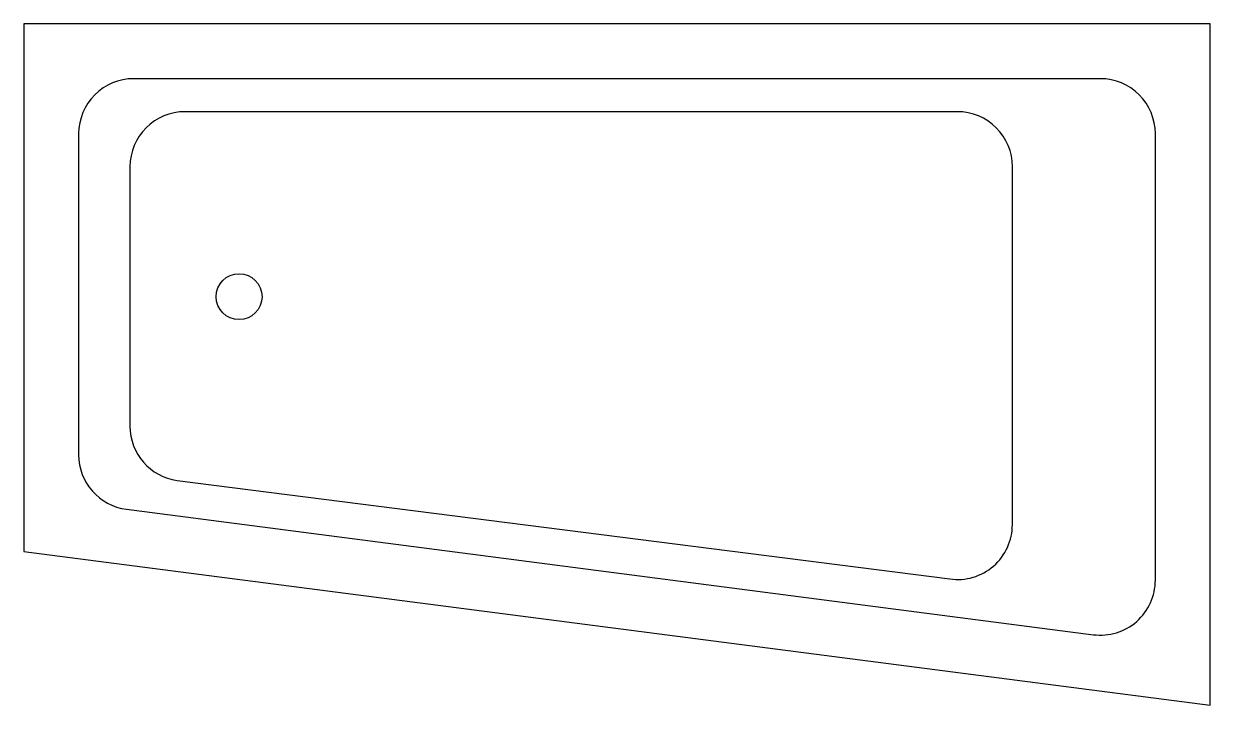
# Model space of a CAD drawing. Extents: x 0 to 1080, y -620 to 0.
import ezdxf

# ---------------------------------------------------------------- set-up
doc = ezdxf.new("R2010")
doc.units = 0
doc.header["$LTSCALE"] = 100
doc.layers.get('0').update_dxf_attribs({"linetype": 'CONTINUOUS'})

msp = doc.modelspace()

# ---------------------------------------------------------------- linework, layer by layer
at = {"color": 0}
msp.add_lwpolyline([(0, 0), (0, -480), (1080, -620), (1080, 0)], close=True, dxfattribs=at)
for points in [[(50, -100), (50, -392.1, 0.376941), (93.6, -441.7), (973.6, -555.8, 0.452495), (1030, -506.2), (1030, -100, 0.414214), (980, -50), (100, -50, 0.414214)], [(96.7, -130), (96.7, -366.1, 0.373556), (139.7, -415.6), (842.9, -505.1, 0.456075), (899.9, -455.6), (899.9, -130, 0.414214), (849.9, -80), (146.7, -80, 0.414214)]]:
    msp.add_lwpolyline(points, format="xyb", close=True, dxfattribs=at)
msp.add_circle((196, -248.3), 20.9, dxfattribs=at)

doc.saveas('drawing.dxf')
